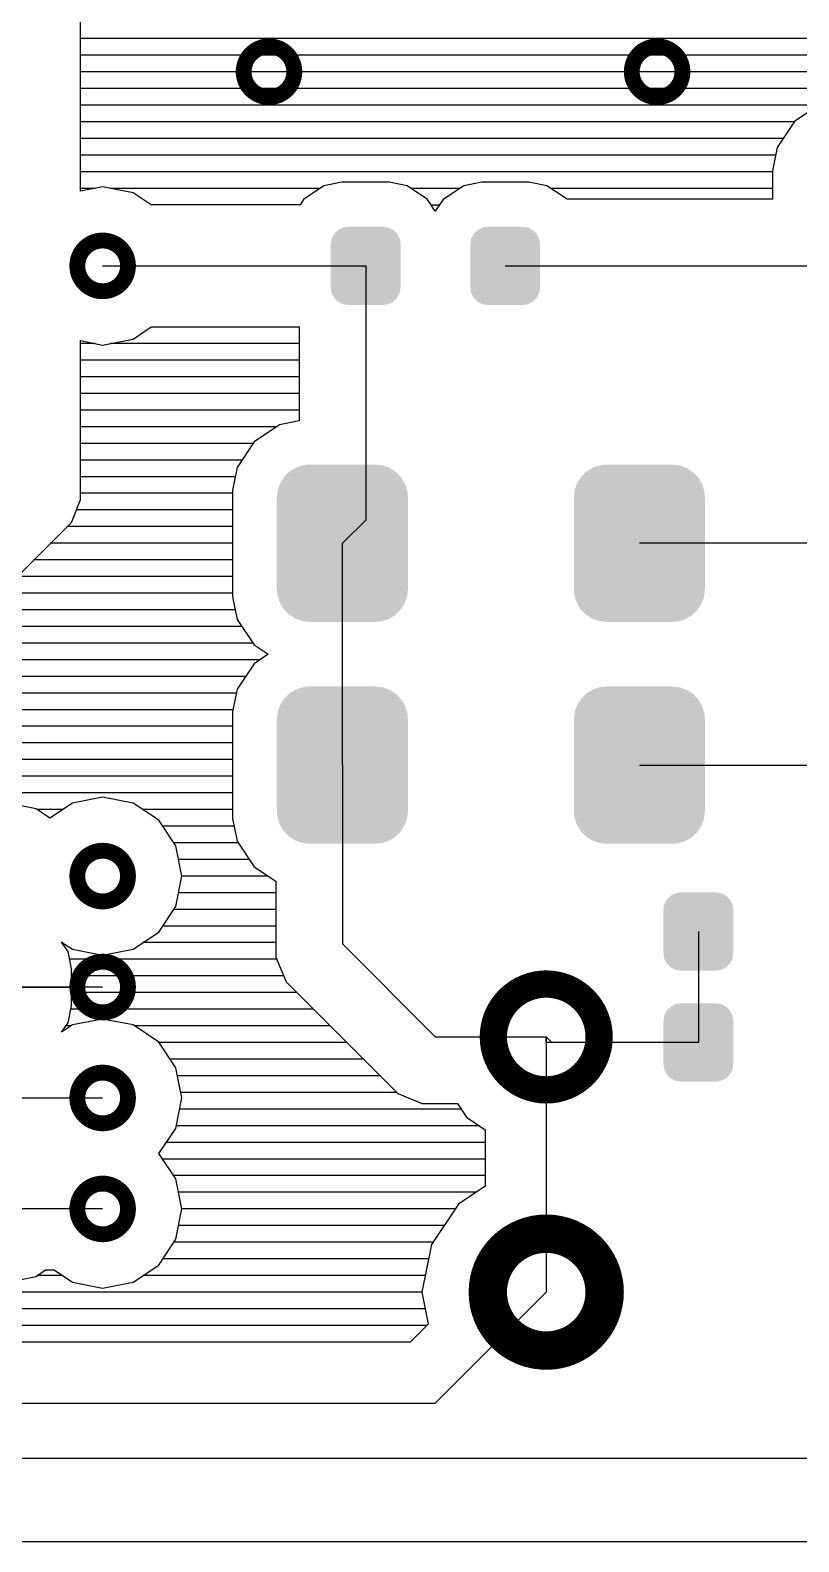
# Model space of a CAD drawing. Extents: x 295 to 953, y 10 to 290.
# Drawn here: x 716.27 to 733.87, y 70 to 104.6 of the extents above; entities that cross this region are included whole.
import ezdxf

# ---------------------------------------------------------------- set-up
doc = ezdxf.new("R2010")
doc.units = 0
doc.header["$LTSCALE"] = 5
doc.header["$MEASUREMENT"] = 0
doc.layers.get('0').update_dxf_attribs({"linetype": 'CONTINUOUS', "lineweight": 25})

msp = doc.modelspace()

# ---------------------------------------------------------------- linework, layer by layer
for p, q in [((717.419, 100.917), (717.419, 132.286)), ((775.702, 104.412), (717.419, 104.412)), ((775.758, 104.031), (717.419, 104.031)), ((775.946, 103.65), (717.419, 103.65)), ((776.22, 103.269), (717.419, 103.269)), ((734.336, 102.888), (717.419, 102.888)), ((734.376, 102.918), (733.777, 102.517)), ((733.772, 102.507), (717.419, 102.507)), ((733.777, 102.517), (733.375, 101.918)), ((733.518, 102.126), (717.419, 102.126)), ((733.34, 101.745), (717.419, 101.745)), ((733.375, 101.918), (733.269, 101.384)), ((733.269, 101.364), (717.419, 101.364)), ((723.408, 101.125), (722.997, 101.039)), ((724.49, 101.125), (723.408, 101.125)), ((724.902, 101.039), (724.49, 101.125)), ((726.609, 101.125), (726.197, 101.039)), ((727.691, 101.125), (726.609, 101.125)), ((728.102, 101.039), (727.691, 101.125)), ((733.269, 101.384), (733.269, 100.734)), ((717.927, 101.018), (717.419, 100.917)), ((717.754, 100.983), (717.419, 100.983)), ((718.623, 100.881), (717.927, 101.018)), ((722.916, 100.983), (718.105, 100.983)), ((719.04, 100.607), (718.623, 100.881)), ((722.53, 100.729), (722.448, 100.607)), ((722.997, 101.039), (722.53, 100.729)), ((725.369, 100.729), (724.902, 101.039)), ((726.116, 100.983), (724.983, 100.983)), ((725.547, 100.46), (725.369, 100.729)), ((725.73, 100.729), (725.547, 100.46)), ((726.197, 101.039), (725.73, 100.729)), ((728.565, 100.734), (728.102, 101.039)), ((733.269, 100.983), (728.184, 100.983)), ((733.269, 100.734), (728.565, 100.734)), ((722.448, 100.607), (719.04, 100.607)), ((725.644, 100.602), (725.456, 100.602)), ((717.927, 99.21), (723.952, 99.21)), ((723.952, 99.21), (723.952, 93.388)), ((727.147, 99.21), (735.885, 99.21)), ((718.623, 97.534), (719.04, 97.813)), ((719.04, 97.813), (722.428, 97.813)), ((722.428, 97.813), (722.428, 95.659)), ((717.419, 94.404), (717.419, 97.498)), ((717.419, 97.498), (717.927, 97.396)), ((717.754, 97.432), (717.419, 97.432)), ((717.927, 97.396), (718.623, 97.534)), ((722.428, 97.432), (718.105, 97.432)), ((722.428, 97.051), (717.419, 97.051)), ((722.428, 96.67), (717.419, 96.67)), ((722.428, 96.289), (717.419, 96.289)), ((722.428, 95.908), (717.419, 95.908)), ((721.91, 95.527), (717.419, 95.527)), ((721.981, 95.573), (721.397, 95.182)), ((722.428, 95.659), (721.981, 95.573)), ((721.397, 95.182), (721.006, 94.597)), ((721.371, 95.146), (717.419, 95.146)), ((721.117, 94.765), (717.419, 94.765)), ((721.006, 94.597), (720.904, 94.079)), ((717.419, 93.851), (717.419, 94.404)), ((720.965, 94.384), (717.419, 94.384)), ((717.211, 93.338), (717.419, 93.851)), ((720.904, 94.003), (717.419, 94.003)), ((720.904, 94.079), (720.904, 91.636)), ((720.904, 93.622), (717.328, 93.622)), ((716.815, 92.941), (717.211, 93.338)), ((720.904, 93.241), (717.109, 93.241)), ((723.952, 93.388), (723.419, 92.86)), ((710.861, 86.988), (716.815, 92.941)), ((720.904, 92.86), (716.728, 92.86)), ((723.419, 87.78), (723.419, 92.86)), ((735.484, 92.86), (730.221, 92.86)), ((720.904, 92.479), (716.347, 92.479)), ((720.904, 92.098), (715.966, 92.098)), ((720.904, 91.717), (715.585, 91.717)), ((720.904, 91.636), (721.006, 91.118)), ((720.965, 91.336), (715.204, 91.336)), ((721.006, 91.118), (721.397, 90.533)), ((721.117, 90.955), (714.823, 90.955)), ((721.371, 90.574), (714.442, 90.574)), ((721.397, 90.533), (721.722, 90.32)), ((721.722, 90.32), (721.397, 90.102)), ((721.529, 90.193), (714.061, 90.193)), ((721.397, 90.102), (721.006, 89.517)), ((721.204, 89.812), (713.68, 89.812)), ((720.99, 89.431), (713.299, 89.431)), ((721.006, 89.517), (720.904, 88.999)), ((720.914, 89.05), (712.918, 89.05)), ((720.904, 88.999), (720.904, 86.556)), ((720.904, 88.669), (712.537, 88.669)), ((720.904, 88.288), (712.156, 88.288)), ((720.904, 87.907), (711.775, 87.907)), ((723.419, 87.78), (723.419, 83.686)), ((730.221, 87.78), (735.484, 87.78)), ((720.904, 87.526), (711.394, 87.526)), ((720.904, 87.145), (711.013, 87.145)), ((717.236, 86.911), (716.718, 86.566)), ((717.927, 87.048), (717.236, 86.911)), ((718.623, 86.911), (717.927, 87.048)), ((719.212, 86.52), (718.623, 86.911)), ((716.408, 86.779), (716.022, 86.855)), ((716.718, 86.566), (716.408, 86.779)), ((717.013, 86.764), (716.429, 86.764)), ((720.904, 86.764), (718.847, 86.764)), ((719.604, 85.931), (719.212, 86.52)), ((720.904, 86.556), (721.006, 86.038)), ((720.94, 86.383), (719.304, 86.383)), ((721.031, 86.002), (719.558, 86.002)), ((719.741, 85.24), (719.604, 85.931)), ((721.006, 86.038), (721.397, 85.453)), ((721.285, 85.621), (719.664, 85.621)), ((719.604, 84.544), (719.741, 85.24)), ((721.722, 85.24), (719.741, 85.24)), ((721.397, 85.453), (721.895, 85.123)), ((721.895, 84.859), (719.664, 84.859)), ((721.895, 85.123), (721.895, 83.985)), ((719.212, 83.955), (719.604, 84.544)), ((721.895, 84.478), (719.558, 84.478)), ((721.895, 84.097), (719.304, 84.097)), ((718.623, 83.564), (719.212, 83.955)), ((721.895, 83.985), (721.895, 83.381)), ((731.572, 83.97), (731.572, 81.43)), ((717.135, 83.513), (716.987, 83.731)), ((716.987, 83.731), (717.236, 83.564)), ((717.013, 83.716), (716.997, 83.716)), ((717.211, 83.127), (717.135, 83.513)), ((717.236, 83.564), (717.927, 83.426)), ((717.927, 83.426), (718.623, 83.564)), ((721.895, 83.716), (718.847, 83.716)), ((723.419, 83.686), (725.547, 81.557)), ((721.915, 83.335), (717.17, 83.335)), ((717.211, 82.268), (717.211, 83.127)), ((721.895, 83.381), (722.128, 82.822)), ((722.072, 82.954), (717.211, 82.954)), ((722.128, 82.822), (724.689, 80.262)), ((717.927, 82.7), (713.99, 82.7)), ((714.371, 82.7), (717.211, 82.7)), ((722.377, 82.573), (717.211, 82.573)), ((717.135, 81.882), (717.211, 82.268)), ((722.758, 82.192), (717.196, 82.192)), ((716.987, 81.664), (717.135, 81.882)), ((717.236, 81.831), (716.987, 81.664)), ((717.201, 81.811), (717.084, 81.811)), ((717.927, 81.968), (717.236, 81.831)), ((718.623, 81.831), (717.927, 81.968)), ((719.212, 81.44), (718.623, 81.831)), ((723.139, 81.811), (718.659, 81.811)), ((719.604, 80.851), (719.212, 81.44)), ((723.52, 81.43), (719.217, 81.43)), ((725.547, 81.557), (728.087, 81.557)), ((728.087, 81.557), (728.087, 75.715)), ((728.087, 81.43), (728.087, 81.557)), ((728.214, 81.43), (728.087, 81.557)), ((731.572, 81.43), (728.087, 81.43)), ((731.572, 81.43), (728.214, 81.43)), ((723.901, 81.049), (719.477, 81.049)), ((719.741, 80.16), (719.604, 80.851)), ((724.282, 80.668), (719.639, 80.668)), ((724.663, 80.287), (719.715, 80.287)), ((713.99, 80.16), (717.927, 80.16)), ((719.604, 79.464), (719.741, 80.16)), ((724.689, 80.262), (725.247, 80.033)), ((725.247, 80.033), (726.055, 80.033)), ((726.055, 80.033), (726.258, 79.723)), ((726.136, 79.906), (719.69, 79.906)), ((726.258, 79.723), (726.69, 79.434)), ((719.217, 78.89), (719.604, 79.464)), ((726.558, 79.525), (719.614, 79.525)), ((726.69, 79.434), (726.69, 78.138)), ((726.69, 79.144), (719.39, 79.144)), ((719.604, 78.311), (719.217, 78.89)), ((726.69, 78.763), (719.304, 78.763)), ((726.69, 78.382), (719.558, 78.382)), ((719.741, 77.62), (719.604, 78.311)), ((726.482, 78.001), (719.664, 78.001)), ((726.69, 78.138), (726.075, 77.727)), ((717.927, 77.62), (713.99, 77.62)), ((719.604, 76.924), (719.741, 77.62)), ((726.004, 77.62), (719.741, 77.62)), ((726.075, 77.727), (725.456, 76.802)), ((725.745, 77.239), (719.664, 77.239)), ((719.212, 76.335), (719.604, 76.924)), ((725.491, 76.858), (719.558, 76.858)), ((725.395, 76.477), (719.304, 76.477)), ((725.456, 76.802), (725.242, 75.715)), ((716.408, 76.076), (716.622, 76.223)), ((716.622, 76.223), (716.82, 76.223)), ((716.82, 76.223), (717.236, 75.944)), ((718.623, 75.944), (719.212, 76.335)), ((716.022, 75.999), (716.408, 76.076)), ((717.013, 76.096), (716.429, 76.096)), ((717.236, 75.944), (717.927, 75.806)), ((717.927, 75.806), (718.623, 75.944)), ((725.319, 76.096), (718.847, 76.096)), ((725.242, 75.715), (709.743, 75.715)), ((725.242, 75.715), (725.385, 74.983)), ((725.547, 73.175), (728.087, 75.715)), ((725.319, 75.334), (709.362, 75.334)), ((725.354, 74.953), (708.981, 74.953)), ((725.385, 74.983), (724.973, 74.572)), ((724.973, 74.572), (708.6, 74.572)), ((724.973, 74.572), (708.6, 74.572)), ((678.557, 73.175), (725.547, 73.175)), ((735.072, 71.905), (677.287, 71.905)), ((794.478, 70), (586.482, 70)), ((794.478, 70), (586.482, 70))]:
    msp.add_line(p, q)
for points, const_width in [([(722.318, 103.655, -1), (721.157, 103.655, -1)], 0.363), ([(731.208, 103.655, -1), (730.047, 103.655, -1)], 0.363), ([(718.508, 99.21, -1), (717.347, 99.21, -1)], 0.363), ([(718.508, 85.24, -1), (717.347, 85.24, -1)], 0.363), ([(718.508, 82.7, -1), (717.347, 82.7, -1)], 0.363), ([(729.299, 81.557, -1), (726.876, 81.557, -1)], 0.625), ([(718.508, 80.16, -1), (717.347, 80.16, -1)], 0.363), ([(718.508, 77.62, -1), (717.347, 77.62, -1)], 0.363), ([(729.426, 75.715, -1), (726.749, 75.715, -1)], 0.879)]:
    msp.add_lwpolyline(points, format="xyb", close=True, dxfattribs=dict(const_width=const_width))
for points in [[(724.669, 99.948), (724.591, 100.027), (723.233, 99.948), (723.316, 100.027)], [(724.591, 100.027), (724.575, 100.035), (723.316, 100.027), (723.324, 100.035)], [(724.575, 100.035), (724.479, 100.086), (723.324, 100.035), (723.43, 100.086)], [(724.479, 100.086), (724.453, 100.09), (723.43, 100.086), (723.439, 100.09)], [(724.453, 100.09), (724.353, 100.106), (723.439, 100.09), (723.551, 100.106)], [(724.353, 100.106), (724.353, 100.109), (723.551, 100.106), (723.551, 100.109)], [(727.864, 99.948), (727.787, 100.027), (726.428, 99.948), (726.511, 100.027)], [(727.787, 100.027), (727.771, 100.035), (726.511, 100.027), (726.52, 100.035)], [(727.771, 100.035), (727.674, 100.086), (726.52, 100.035), (726.625, 100.086)], [(727.674, 100.086), (727.648, 100.09), (726.625, 100.086), (726.634, 100.09)], [(727.648, 100.09), (727.549, 100.106), (726.634, 100.09), (726.746, 100.106)], [(727.549, 100.106), (727.549, 100.109), (726.746, 100.106), (726.746, 100.109)], [(724.752, 99.71), (724.735, 99.822), (723.152, 99.71), (723.171, 99.822)], [(724.752, 99.708), (724.752, 99.71), (723.152, 99.708), (723.152, 99.71)], [(724.752, 98.712), (724.752, 99.708), (723.152, 98.712), (723.152, 99.708)], [(724.735, 99.822), (724.729, 99.835), (723.171, 99.822), (723.173, 99.835)], [(724.729, 99.835), (724.68, 99.936), (723.173, 99.835), (723.227, 99.936)], [(724.68, 99.936), (724.669, 99.948), (723.227, 99.936), (723.233, 99.948)], [(727.947, 99.71), (727.93, 99.822), (726.347, 99.71), (726.366, 99.822)], [(727.947, 99.708), (727.947, 99.71), (726.347, 99.708), (726.347, 99.71)], [(727.947, 98.712), (727.947, 99.708), (726.347, 98.712), (726.347, 99.708)], [(727.93, 99.822), (727.924, 99.835), (726.366, 99.822), (726.368, 99.835)], [(727.924, 99.835), (727.875, 99.936), (726.368, 99.835), (726.422, 99.936)], [(727.875, 99.936), (727.864, 99.948), (726.422, 99.936), (726.428, 99.948)], [(724.752, 98.71), (724.752, 98.712), (723.152, 98.71), (723.152, 98.712)], [(724.733, 98.598), (724.752, 98.71), (723.169, 98.598), (723.152, 98.71)], [(727.947, 98.71), (727.947, 98.712), (726.347, 98.71), (726.347, 98.712)], [(727.928, 98.598), (727.947, 98.71), (726.364, 98.598), (726.347, 98.71)], [(724.731, 98.585), (724.733, 98.598), (723.175, 98.585), (723.169, 98.598)], [(724.677, 98.484), (724.731, 98.585), (723.224, 98.484), (723.175, 98.585)], [(724.671, 98.472), (724.677, 98.484), (723.235, 98.472), (723.224, 98.484)], [(724.588, 98.393), (724.671, 98.472), (723.313, 98.393), (723.235, 98.472)], [(724.58, 98.385), (724.588, 98.393), (723.329, 98.385), (723.313, 98.393)], [(724.474, 98.334), (724.58, 98.385), (723.425, 98.334), (723.329, 98.385)], [(724.465, 98.33), (724.474, 98.334), (723.451, 98.33), (723.425, 98.334)], [(724.353, 98.314), (724.465, 98.33), (723.551, 98.314), (723.451, 98.33)], [(724.353, 98.311), (724.353, 98.314), (723.551, 98.311), (723.551, 98.314)], [(727.926, 98.585), (727.928, 98.598), (726.371, 98.585), (726.364, 98.598)], [(727.873, 98.484), (727.926, 98.585), (726.42, 98.484), (726.371, 98.585)], [(727.867, 98.472), (727.873, 98.484), (726.431, 98.472), (726.42, 98.484)], [(727.784, 98.393), (727.867, 98.472), (726.508, 98.393), (726.431, 98.472)], [(727.775, 98.385), (727.784, 98.393), (726.524, 98.385), (726.508, 98.393)], [(727.669, 98.334), (727.775, 98.385), (726.621, 98.334), (726.524, 98.385)], [(727.66, 98.33), (727.669, 98.334), (726.647, 98.33), (726.621, 98.334)], [(727.549, 98.314), (727.66, 98.33), (726.746, 98.314), (726.647, 98.33)], [(727.549, 98.311), (727.549, 98.314), (726.746, 98.311), (726.746, 98.314)], [(724.739, 94.394), (724.653, 94.485), (722.093, 94.394), (722.19, 94.485)], [(724.653, 94.485), (724.61, 94.513), (722.19, 94.485), (722.22, 94.513)], [(724.61, 94.513), (724.507, 94.581), (722.22, 94.513), (722.338, 94.581)], [(724.507, 94.581), (724.455, 94.6), (722.338, 94.581), (722.371, 94.6)], [(724.455, 94.6), (724.343, 94.641), (722.371, 94.6), (722.507, 94.641)], [(724.343, 94.641), (724.266, 94.65), (722.507, 94.641), (722.538, 94.65)], [(724.266, 94.65), (724.17, 94.661), (722.538, 94.65), (722.667, 94.661)], [(731.541, 94.394), (731.455, 94.485), (728.895, 94.394), (728.992, 94.485)], [(731.455, 94.485), (731.412, 94.513), (728.992, 94.485), (729.022, 94.513)], [(731.412, 94.513), (731.309, 94.581), (729.022, 94.513), (729.14, 94.581)], [(731.309, 94.581), (731.257, 94.6), (729.14, 94.581), (729.173, 94.6)], [(731.257, 94.6), (731.146, 94.641), (729.173, 94.6), (729.31, 94.641)], [(731.146, 94.641), (731.068, 94.65), (729.31, 94.641), (729.34, 94.65)], [(731.068, 94.65), (730.973, 94.661), (729.34, 94.65), (729.469, 94.661)], [(724.895, 94.085), (724.859, 94.207), (721.938, 94.085), (721.982, 94.207)], [(724.859, 94.207), (724.835, 94.248), (721.982, 94.207), (721.997, 94.248)], [(724.835, 94.248), (724.772, 94.358), (721.997, 94.248), (722.07, 94.358)], [(724.772, 94.358), (724.739, 94.394), (722.07, 94.358), (722.093, 94.394)], [(731.698, 94.085), (731.661, 94.207), (728.74, 94.085), (728.785, 94.207)], [(731.661, 94.207), (731.637, 94.248), (728.785, 94.207), (728.799, 94.248)], [(731.637, 94.248), (731.574, 94.358), (728.799, 94.248), (728.872, 94.358)], [(731.574, 94.358), (731.541, 94.394), (728.872, 94.358), (728.895, 94.394)], [(724.92, 93.912), (724.909, 94.04), (721.917, 93.912), (721.933, 94.04)], [(724.92, 91.808), (724.92, 93.912), (721.917, 91.808), (721.917, 93.912)], [(724.909, 94.04), (724.895, 94.085), (721.933, 94.04), (721.938, 94.085)], [(731.722, 93.912), (731.711, 94.04), (728.72, 93.912), (728.735, 94.04)], [(731.722, 91.808), (731.722, 93.912), (728.72, 91.808), (728.72, 93.912)], [(731.711, 94.04), (731.698, 94.085), (728.735, 94.04), (728.74, 94.085)], [(724.905, 91.68), (724.92, 91.808), (721.929, 91.68), (721.917, 91.808)], [(731.707, 91.68), (731.722, 91.808), (728.731, 91.68), (728.72, 91.808)], [(724.899, 91.635), (724.905, 91.68), (721.942, 91.635), (721.929, 91.68)], [(724.855, 91.513), (724.899, 91.635), (721.978, 91.513), (721.942, 91.635)], [(724.84, 91.472), (724.855, 91.513), (722.002, 91.472), (721.978, 91.513)], [(724.767, 91.362), (724.84, 91.472), (722.065, 91.362), (722.002, 91.472)], [(724.744, 91.326), (724.767, 91.362), (722.099, 91.326), (722.065, 91.362)], [(731.702, 91.635), (731.707, 91.68), (728.744, 91.635), (728.731, 91.68)], [(731.657, 91.513), (731.702, 91.635), (728.78, 91.513), (728.744, 91.635)], [(731.642, 91.472), (731.657, 91.513), (728.804, 91.472), (728.78, 91.513)], [(731.569, 91.362), (731.642, 91.472), (728.867, 91.362), (728.804, 91.472)], [(731.546, 91.326), (731.569, 91.362), (728.901, 91.326), (728.867, 91.362)], [(724.647, 91.235), (724.744, 91.326), (722.185, 91.235), (722.099, 91.326)], [(724.617, 91.207), (724.647, 91.235), (722.227, 91.207), (722.185, 91.235)], [(724.499, 91.139), (724.617, 91.207), (722.33, 91.139), (722.227, 91.207)], [(724.466, 91.12), (724.499, 91.139), (722.382, 91.12), (722.33, 91.139)], [(724.33, 91.079), (724.466, 91.12), (722.494, 91.079), (722.382, 91.12)], [(724.299, 91.07), (724.33, 91.079), (722.572, 91.07), (722.494, 91.079)], [(724.17, 91.059), (724.299, 91.07), (722.667, 91.059), (722.572, 91.07)], [(731.449, 91.235), (731.546, 91.326), (728.987, 91.235), (728.901, 91.326)], [(731.419, 91.207), (731.449, 91.235), (729.029, 91.207), (728.987, 91.235)], [(731.301, 91.139), (731.419, 91.207), (729.132, 91.139), (729.029, 91.207)], [(731.268, 91.12), (731.301, 91.139), (729.185, 91.12), (729.132, 91.139)], [(731.132, 91.079), (731.268, 91.12), (729.296, 91.079), (729.185, 91.12)], [(731.101, 91.07), (731.132, 91.079), (729.374, 91.07), (729.296, 91.079)], [(730.973, 91.059), (731.101, 91.07), (729.469, 91.059), (729.374, 91.07)], [(724.772, 89.278), (724.739, 89.314), (722.07, 89.278), (722.093, 89.314)], [(724.739, 89.314), (724.653, 89.405), (722.093, 89.314), (722.19, 89.405)], [(724.653, 89.405), (724.61, 89.433), (722.19, 89.405), (722.22, 89.433)], [(724.61, 89.433), (724.507, 89.501), (722.22, 89.433), (722.338, 89.501)], [(724.507, 89.501), (724.455, 89.52), (722.338, 89.501), (722.371, 89.52)], [(724.455, 89.52), (724.343, 89.561), (722.371, 89.52), (722.507, 89.561)], [(724.343, 89.561), (724.266, 89.57), (722.507, 89.561), (722.538, 89.57)], [(724.266, 89.57), (724.17, 89.581), (722.538, 89.57), (722.667, 89.581)], [(731.574, 89.278), (731.541, 89.314), (728.872, 89.278), (728.895, 89.314)], [(731.541, 89.314), (731.455, 89.405), (728.895, 89.314), (728.992, 89.405)], [(731.455, 89.405), (731.412, 89.433), (728.992, 89.405), (729.022, 89.433)], [(731.412, 89.433), (731.309, 89.501), (729.022, 89.433), (729.14, 89.501)], [(731.309, 89.501), (731.257, 89.52), (729.14, 89.501), (729.173, 89.52)], [(731.257, 89.52), (731.146, 89.561), (729.173, 89.52), (729.31, 89.561)], [(731.146, 89.561), (731.068, 89.57), (729.31, 89.561), (729.34, 89.57)], [(731.068, 89.57), (730.973, 89.581), (729.34, 89.57), (729.469, 89.581)], [(724.92, 88.832), (724.909, 88.96), (721.917, 88.832), (721.933, 88.96)], [(724.909, 88.96), (724.895, 89.005), (721.933, 88.96), (721.938, 89.005)], [(724.895, 89.005), (724.859, 89.127), (721.938, 89.005), (721.982, 89.127)], [(724.859, 89.127), (724.835, 89.168), (721.982, 89.127), (721.997, 89.168)], [(724.835, 89.168), (724.772, 89.278), (721.997, 89.168), (722.07, 89.278)], [(731.722, 88.832), (731.711, 88.96), (728.72, 88.832), (728.735, 88.96)], [(731.711, 88.96), (731.698, 89.005), (728.735, 88.96), (728.74, 89.005)], [(731.698, 89.005), (731.661, 89.127), (728.74, 89.005), (728.785, 89.127)], [(731.661, 89.127), (731.637, 89.168), (728.785, 89.127), (728.799, 89.168)], [(731.637, 89.168), (731.574, 89.278), (728.799, 89.168), (728.872, 89.278)], [(724.92, 86.728), (724.92, 88.832), (721.917, 86.728), (721.917, 88.832)], [(731.722, 86.728), (731.722, 88.832), (728.72, 86.728), (728.72, 88.832)], [(724.905, 86.6), (724.92, 86.728), (721.929, 86.6), (721.917, 86.728)], [(724.899, 86.555), (724.905, 86.6), (721.942, 86.555), (721.929, 86.6)], [(724.855, 86.433), (724.899, 86.555), (721.978, 86.433), (721.942, 86.555)], [(731.707, 86.6), (731.722, 86.728), (728.731, 86.6), (728.72, 86.728)], [(731.702, 86.555), (731.707, 86.6), (728.744, 86.555), (728.731, 86.6)], [(731.657, 86.433), (731.702, 86.555), (728.78, 86.433), (728.744, 86.555)], [(724.84, 86.392), (724.855, 86.433), (722.002, 86.392), (721.978, 86.433)], [(724.767, 86.282), (724.84, 86.392), (722.065, 86.282), (722.002, 86.392)], [(724.744, 86.246), (724.767, 86.282), (722.099, 86.246), (722.065, 86.282)], [(724.647, 86.155), (724.744, 86.246), (722.185, 86.155), (722.099, 86.246)], [(731.642, 86.392), (731.657, 86.433), (728.804, 86.392), (728.78, 86.433)], [(731.569, 86.282), (731.642, 86.392), (728.867, 86.282), (728.804, 86.392)], [(731.546, 86.246), (731.569, 86.282), (728.901, 86.246), (728.867, 86.282)], [(731.449, 86.155), (731.546, 86.246), (728.987, 86.155), (728.901, 86.246)], [(724.617, 86.127), (724.647, 86.155), (722.227, 86.127), (722.185, 86.155)], [(724.499, 86.059), (724.617, 86.127), (722.33, 86.059), (722.227, 86.127)], [(724.466, 86.04), (724.499, 86.059), (722.382, 86.04), (722.33, 86.059)], [(724.33, 85.999), (724.466, 86.04), (722.494, 85.999), (722.382, 86.04)], [(724.299, 85.99), (724.33, 85.999), (722.572, 85.99), (722.494, 85.999)], [(724.17, 85.979), (724.299, 85.99), (722.667, 85.979), (722.572, 85.99)], [(731.419, 86.127), (731.449, 86.155), (729.029, 86.127), (728.987, 86.155)], [(731.301, 86.059), (731.419, 86.127), (729.132, 86.059), (729.029, 86.127)], [(731.268, 86.04), (731.301, 86.059), (729.185, 86.04), (729.132, 86.059)], [(731.132, 85.999), (731.268, 86.04), (729.296, 85.999), (729.185, 86.04)], [(731.101, 85.99), (731.132, 85.999), (729.374, 85.99), (729.296, 85.999)], [(730.973, 85.979), (731.101, 85.99), (729.469, 85.979), (729.374, 85.99)], [(732.289, 84.708), (732.211, 84.787), (730.853, 84.708), (730.936, 84.787)], [(732.211, 84.787), (732.195, 84.795), (730.936, 84.787), (730.944, 84.795)], [(732.195, 84.795), (732.099, 84.846), (730.944, 84.795), (731.05, 84.846)], [(732.099, 84.846), (732.073, 84.85), (731.05, 84.846), (731.059, 84.85)], [(732.073, 84.85), (731.973, 84.866), (731.059, 84.85), (731.171, 84.866)], [(731.973, 84.866), (731.973, 84.869), (731.171, 84.866), (731.171, 84.869)], [(732.372, 84.47), (732.355, 84.582), (730.772, 84.47), (730.791, 84.582)], [(732.372, 84.468), (732.372, 84.47), (730.772, 84.468), (730.772, 84.47)], [(732.372, 83.472), (732.372, 84.468), (730.772, 83.472), (730.772, 84.468)], [(732.355, 84.582), (732.349, 84.595), (730.791, 84.582), (730.793, 84.595)], [(732.349, 84.595), (732.3, 84.696), (730.793, 84.595), (730.847, 84.696)], [(732.3, 84.696), (732.289, 84.708), (730.847, 84.696), (730.853, 84.708)], [(732.372, 83.47), (732.372, 83.472), (730.772, 83.47), (730.772, 83.472)], [(732.353, 83.358), (732.372, 83.47), (730.789, 83.358), (730.772, 83.47)], [(732.351, 83.345), (732.353, 83.358), (730.795, 83.345), (730.789, 83.358)], [(732.297, 83.244), (732.351, 83.345), (730.844, 83.244), (730.795, 83.345)], [(732.291, 83.232), (732.297, 83.244), (730.855, 83.232), (730.844, 83.244)], [(732.208, 83.153), (732.291, 83.232), (730.933, 83.153), (730.855, 83.232)], [(732.2, 83.145), (732.208, 83.153), (730.949, 83.145), (730.933, 83.153)], [(732.094, 83.094), (732.2, 83.145), (731.045, 83.094), (730.949, 83.145)], [(732.085, 83.09), (732.094, 83.094), (731.071, 83.09), (731.045, 83.094)], [(731.973, 83.074), (732.085, 83.09), (731.171, 83.074), (731.071, 83.09)], [(731.973, 83.071), (731.973, 83.074), (731.171, 83.071), (731.171, 83.074)], [(732.372, 81.93), (732.355, 82.042), (730.772, 81.93), (730.791, 82.042)], [(732.355, 82.042), (732.349, 82.055), (730.791, 82.042), (730.793, 82.055)], [(732.349, 82.055), (732.3, 82.156), (730.793, 82.055), (730.847, 82.156)], [(732.3, 82.156), (732.289, 82.168), (730.847, 82.156), (730.853, 82.168)], [(732.289, 82.168), (732.211, 82.247), (730.853, 82.168), (730.936, 82.247)], [(732.211, 82.247), (732.195, 82.255), (730.936, 82.247), (730.944, 82.255)], [(732.195, 82.255), (732.099, 82.306), (730.944, 82.255), (731.05, 82.306)], [(732.099, 82.306), (732.073, 82.31), (731.05, 82.306), (731.059, 82.31)], [(732.073, 82.31), (731.973, 82.326), (731.059, 82.31), (731.171, 82.326)], [(731.973, 82.326), (731.973, 82.329), (731.171, 82.326), (731.171, 82.329)], [(732.372, 81.928), (732.372, 81.93), (730.772, 81.928), (730.772, 81.93)], [(732.372, 80.932), (732.372, 81.928), (730.772, 80.932), (730.772, 81.928)], [(732.372, 80.93), (732.372, 80.932), (730.772, 80.93), (730.772, 80.932)], [(732.353, 80.818), (732.372, 80.93), (730.789, 80.818), (730.772, 80.93)], [(732.351, 80.805), (732.353, 80.818), (730.795, 80.805), (730.789, 80.818)], [(732.297, 80.704), (732.351, 80.805), (730.844, 80.704), (730.795, 80.805)], [(732.291, 80.692), (732.297, 80.704), (730.855, 80.692), (730.844, 80.704)], [(732.208, 80.613), (732.291, 80.692), (730.933, 80.613), (730.855, 80.692)], [(732.2, 80.605), (732.208, 80.613), (730.949, 80.605), (730.933, 80.613)], [(732.094, 80.554), (732.2, 80.605), (731.045, 80.554), (730.949, 80.605)], [(732.085, 80.55), (732.094, 80.554), (731.071, 80.55), (731.045, 80.554)], [(731.973, 80.534), (732.085, 80.55), (731.171, 80.534), (731.071, 80.55)], [(731.973, 80.531), (731.973, 80.534), (731.171, 80.531), (731.171, 80.534)]]:
    msp.add_solid(points)

doc.saveas('drawing.dxf')
